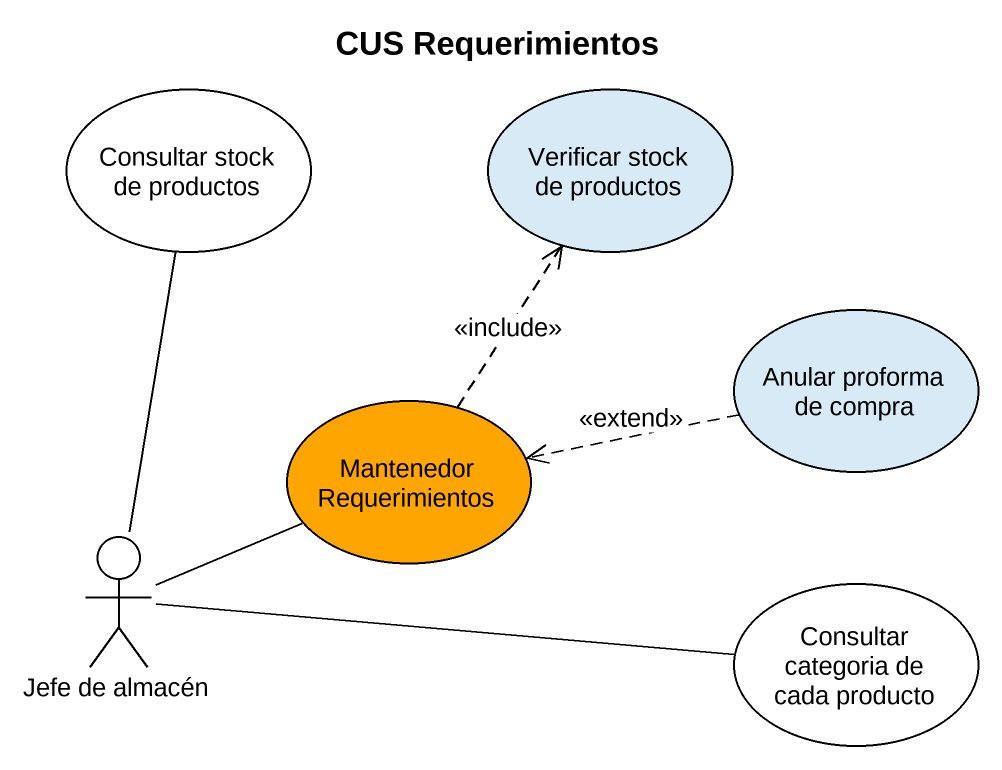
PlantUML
@startuml
title CUS Requerimientos
usecase "Consultar stock de productos" as Consultar_stock_de_productos #FFFFFF
usecase "Verificar stock de productos" as Verificar_stock_de_productos
usecase "Mantenedor Requerimientos" as Mantenedor_Requerimientos #FFA500
usecase "Anular proforma de compra" as Anular_proforma_de_compra
actor "Jefe de almacén" as Jefe_de_almacén
usecase "Consultar categoria de cada producto" as Consultar_categoria_de_cada #FFFFFF
Mantenedor_Requerimientos .up.> Verificar_stock_de_productos : <<include>>
Anular_proforma_de_compra .left.> Mantenedor_Requerimientos : <<extend>>
Jefe_de_almacén -up- Consultar_stock_de_productos
Jefe_de_almacén -right- Mantenedor_Requerimientos
Jefe_de_almacén -right- Consultar_categoria_de_cada
@enduml
